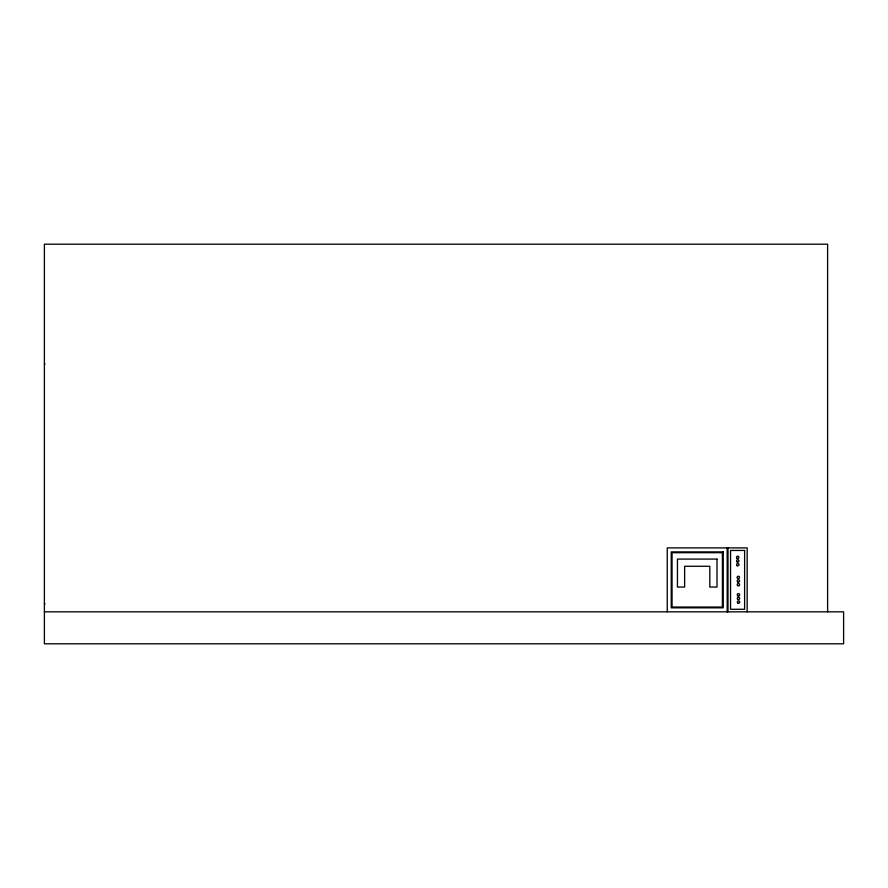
<?xml version="1.0" encoding="UTF-8"?>
<svg xmlns="http://www.w3.org/2000/svg" width="888" height="888" viewBox="0 0 888 888"><rect width="100%" height="100%" fill="white"/><g stroke="black" fill="none" stroke-linecap="round" stroke-linejoin="round"><path stroke-width="1.33" d="M44.4 364.08L44.977 364.08M44.4 603.84L44.977 603.84M44.4 611.832L843.6 611.832L843.6 643.8L44.4 643.8L44.4 244.2L827.616 244.2L827.616 611.832M747.174 611.832L747.174 547.896L667.254 547.896L667.254 611.832M727.994 547.896L727.994 611.832M727.194 547.896L727.194 611.832M744.621 550.449L730.547 550.449L730.547 609.279L744.621 609.279L744.621 550.449M723.198 551.892L671.25 551.892L671.25 607.836L723.198 607.836L723.198 551.892M722.399 552.691L672.05 552.691L672.05 607.037L722.399 607.037L722.399 552.691M717.005 559.085L677.444 559.085L677.444 587.057L684.637 587.057L684.637 566.278L709.812 566.278L709.812 587.057L717.005 587.057L717.005 559.085M737.939 603.085A1.199 1.199 0 0 0 739.737 602.042A1.199 1.199 0 0 0 737.939 601.01A1.199 1.199 0 0 0 737.939 603.085M737.85 595.826A1.199 1.199 0 0 0 739.649 594.782A1.199 1.199 0 0 0 737.85 593.739A1.199 1.199 0 0 0 737.85 595.826M737.096 558.408A1.199 1.199 0 0 0 738.894 557.375A1.199 1.199 0 0 0 737.096 556.332A1.199 1.199 0 0 0 737.096 558.408M737.895 599.378A1.199 1.199 0 0 0 739.693 598.334A1.199 1.199 0 0 0 737.895 597.302A1.199 1.199 0 0 0 737.895 599.378M737.762 582.029A1.199 1.199 0 0 0 739.56 580.985A1.199 1.199 0 0 0 737.762 579.953A1.199 1.199 0 0 0 737.762 582.029M737.151 561.971A1.199 1.199 0 0 0 738.949 560.927A1.199 1.199 0 0 0 737.151 559.895A1.199 1.199 0 0 0 737.151 561.971M737.551 585.547A1.199 1.199 0 0 0 739.56 585.003A1.199 1.199 0 0 0 738.095 583.538A1.199 1.199 0 0 0 737.551 585.547M737.706 578.465A1.199 1.199 0 0 0 739.504 577.433A1.199 1.199 0 0 0 737.706 576.39A1.199 1.199 0 0 0 737.706 578.465M737.184 565.678A1.199 1.199 0 0 0 738.983 564.635A1.199 1.199 0 0 0 737.184 563.603A1.199 1.199 0 0 0 737.184 565.678"/></g></svg>
